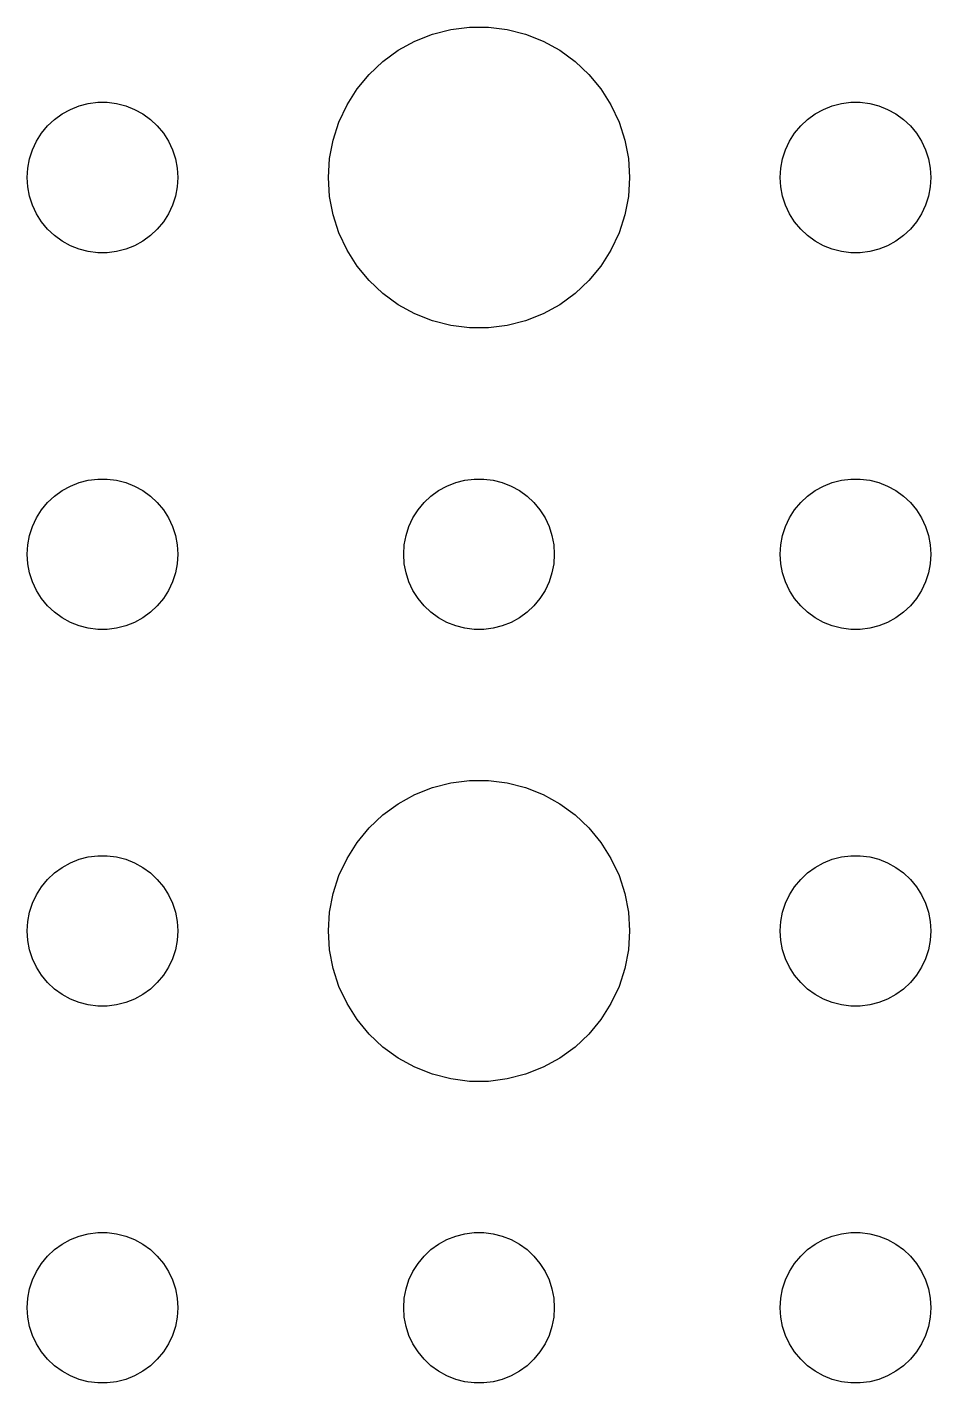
# Model space of a CAD drawing. Header units: metres. Extents: x -142 to 142, y -142 to 142.
# Drawn here: x -39 to -21, y -69 to -42.01 of the extents above; entities that cross this region are included whole.
import ezdxf

# ---------------------------------------------------------------- set-up
doc = ezdxf.new("R2010")
doc.units = ezdxf.units.M

msp = doc.modelspace()

# ---------------------------------------------------------------- linework, layer by layer
for p, q in [((-30.927, -42.1468), (-30.5621, -42.0531)), ((-30.5621, -42.0531), (-30.1884, -42.0059)), ((-30.1884, -42.0059), (-29.8116, -42.0059)), ((-29.8116, -42.0059), (-29.4379, -42.0531)), ((-29.4379, -42.0531), (-29.0729, -42.1468)), ((-31.6075, -42.467), (-31.2773, -42.2855)), ((-31.2773, -42.2855), (-30.927, -42.1468)), ((-29.0729, -42.1468), (-28.7227, -42.2855)), ((-28.7227, -42.2855), (-28.3925, -42.467)), ((-31.9123, -42.6885), (-31.6075, -42.467)), ((-28.3925, -42.467), (-28.0877, -42.6885)), ((-32.1869, -42.9464), (-31.9123, -42.6885)), ((-28.0877, -42.6885), (-27.8131, -42.9464)), ((-32.427, -43.2366), (-32.1869, -42.9464)), ((-27.8131, -42.9464), (-27.5729, -43.2366)), ((-32.6289, -43.5547), (-32.427, -43.2366)), ((-27.5729, -43.2366), (-27.3711, -43.5547)), ((-38.3037, -43.7335), (-38.1387, -43.6428)), ((-38.1387, -43.6428), (-37.9635, -43.5734)), ((-37.9635, -43.5734), (-37.7811, -43.5266)), ((-37.7811, -43.5266), (-37.5942, -43.503)), ((-37.5942, -43.503), (-37.4058, -43.503)), ((-37.4058, -43.503), (-37.2189, -43.5266)), ((-37.2189, -43.5266), (-37.0365, -43.5734)), ((-37.0365, -43.5734), (-36.8613, -43.6428)), ((-36.8613, -43.6428), (-36.6963, -43.7335)), ((-32.7893, -43.8956), (-32.6289, -43.5547)), ((-27.3711, -43.5547), (-27.2107, -43.8956)), ((-23.3037, -43.7335), (-23.1387, -43.6428)), ((-23.1387, -43.6428), (-22.9635, -43.5734)), ((-22.9635, -43.5734), (-22.7811, -43.5266)), ((-22.7811, -43.5266), (-22.5942, -43.503)), ((-22.5942, -43.503), (-22.4058, -43.503)), ((-22.4058, -43.503), (-22.2189, -43.5266)), ((-22.2189, -43.5266), (-22.0365, -43.5734)), ((-22.0365, -43.5734), (-21.8613, -43.6428)), ((-21.8613, -43.6428), (-21.6963, -43.7335)), ((-38.7135, -44.1183), (-38.5934, -43.9732)), ((-38.5934, -43.9732), (-38.4561, -43.8442)), ((-38.4561, -43.8442), (-38.3037, -43.7335)), ((-36.6963, -43.7335), (-36.5439, -43.8442)), ((-36.5439, -43.8442), (-36.4065, -43.9732)), ((-36.4065, -43.9732), (-36.2865, -44.1183)), ((-32.9057, -44.2539), (-32.7893, -43.8956)), ((-27.2107, -43.8956), (-27.0942, -44.2539)), ((-23.7135, -44.1183), (-23.5934, -43.9732)), ((-23.5934, -43.9732), (-23.4561, -43.8442)), ((-23.4561, -43.8442), (-23.3037, -43.7335)), ((-21.6963, -43.7335), (-21.5439, -43.8442)), ((-21.5439, -43.8442), (-21.4065, -43.9732)), ((-21.4065, -43.9732), (-21.2865, -44.1183)), ((-38.8145, -44.2774), (-38.7135, -44.1183)), ((-36.2865, -44.1183), (-36.1855, -44.2774)), ((-32.9763, -44.624), (-32.9057, -44.2539)), ((-27.0942, -44.2539), (-27.0237, -44.624)), ((-23.8145, -44.2774), (-23.7135, -44.1183)), ((-21.2865, -44.1183), (-21.1855, -44.2774)), ((-38.9529, -44.627), (-38.8947, -44.4478)), ((-38.8947, -44.4478), (-38.8145, -44.2774)), ((-36.1855, -44.2774), (-36.1053, -44.4478)), ((-36.1053, -44.4478), (-36.0471, -44.627)), ((-23.9529, -44.627), (-23.8947, -44.4478)), ((-23.8947, -44.4478), (-23.8145, -44.2774)), ((-21.1855, -44.2774), (-21.1053, -44.4478)), ((-21.1053, -44.4478), (-21.0471, -44.627)), ((-38.9882, -44.812), (-38.9529, -44.627)), ((-36.0471, -44.627), (-36.0118, -44.812)), ((-33, -45), (-32.9763, -44.624)), ((-27.0237, -44.624), (-27, -45)), ((-23.9882, -44.812), (-23.9529, -44.627)), ((-21.0471, -44.627), (-21.0118, -44.812)), ((-39, -45), (-38.9882, -44.812)), ((-38.9882, -45.188), (-39, -45)), ((-36.0118, -44.812), (-36, -45)), ((-36, -45), (-36.0118, -45.188)), ((-32.9763, -45.376), (-33, -45)), ((-27, -45), (-27.0237, -45.376)), ((-24, -45), (-23.9882, -44.812)), ((-23.9882, -45.188), (-24, -45)), ((-21.0118, -44.812), (-21, -45)), ((-21, -45), (-21.0118, -45.188)), ((-38.9529, -45.373), (-38.9882, -45.188)), ((-36.0118, -45.188), (-36.0471, -45.373)), ((-23.9529, -45.373), (-23.9882, -45.188)), ((-21.0118, -45.188), (-21.0471, -45.373)), ((-38.8947, -45.5522), (-38.9529, -45.373)), ((-38.8145, -45.7226), (-38.8947, -45.5522)), ((-36.1053, -45.5522), (-36.1855, -45.7226)), ((-36.0471, -45.373), (-36.1053, -45.5522)), ((-32.9057, -45.7461), (-32.9763, -45.376)), ((-27.0237, -45.376), (-27.0942, -45.7461)), ((-23.8947, -45.5522), (-23.9529, -45.373)), ((-23.8145, -45.7226), (-23.8947, -45.5522)), ((-21.1053, -45.5522), (-21.1855, -45.7226)), ((-21.0471, -45.373), (-21.1053, -45.5522)), ((-38.7135, -45.8817), (-38.8145, -45.7226)), ((-38.5934, -46.0268), (-38.7135, -45.8817)), ((-36.2865, -45.8817), (-36.4065, -46.0268)), ((-36.1855, -45.7226), (-36.2865, -45.8817)), ((-32.7893, -46.1044), (-32.9057, -45.7461)), ((-27.0942, -45.7461), (-27.2107, -46.1044)), ((-23.7135, -45.8817), (-23.8145, -45.7226)), ((-23.5934, -46.0268), (-23.7135, -45.8817)), ((-21.2865, -45.8817), (-21.4065, -46.0268)), ((-21.1855, -45.7226), (-21.2865, -45.8817)), ((-38.4561, -46.1558), (-38.5934, -46.0268)), ((-36.4065, -46.0268), (-36.5439, -46.1558)), ((-32.6289, -46.4453), (-32.7893, -46.1044)), ((-27.2107, -46.1044), (-27.3711, -46.4453)), ((-23.4561, -46.1558), (-23.5934, -46.0268)), ((-21.4065, -46.0268), (-21.5439, -46.1558)), ((-38.3037, -46.2665), (-38.4561, -46.1558)), ((-38.1387, -46.3572), (-38.3037, -46.2665)), ((-37.9635, -46.4266), (-38.1387, -46.3572)), ((-36.8613, -46.3572), (-37.0365, -46.4266)), ((-36.6963, -46.2665), (-36.8613, -46.3572)), ((-36.5439, -46.1558), (-36.6963, -46.2665)), ((-23.3037, -46.2665), (-23.4561, -46.1558)), ((-23.1387, -46.3572), (-23.3037, -46.2665)), ((-22.9635, -46.4266), (-23.1387, -46.3572)), ((-21.8613, -46.3572), (-22.0365, -46.4266)), ((-21.6963, -46.2665), (-21.8613, -46.3572)), ((-21.5439, -46.1558), (-21.6963, -46.2665)), ((-37.7811, -46.4734), (-37.9635, -46.4266)), ((-37.5942, -46.497), (-37.7811, -46.4734)), ((-37.4058, -46.497), (-37.5942, -46.497)), ((-37.2189, -46.4734), (-37.4058, -46.497)), ((-37.0365, -46.4266), (-37.2189, -46.4734)), ((-32.427, -46.7634), (-32.6289, -46.4453)), ((-27.3711, -46.4453), (-27.5729, -46.7634)), ((-22.7811, -46.4734), (-22.9635, -46.4266)), ((-22.5942, -46.497), (-22.7811, -46.4734)), ((-22.4058, -46.497), (-22.5942, -46.497)), ((-22.2189, -46.4734), (-22.4058, -46.497)), ((-22.0365, -46.4266), (-22.2189, -46.4734)), ((-32.1869, -47.0536), (-32.427, -46.7634)), ((-27.5729, -46.7634), (-27.8131, -47.0536)), ((-31.9123, -47.3115), (-32.1869, -47.0536)), ((-27.8131, -47.0536), (-28.0877, -47.3115)), ((-31.6075, -47.533), (-31.9123, -47.3115)), ((-28.0877, -47.3115), (-28.3925, -47.533)), ((-31.2773, -47.7145), (-31.6075, -47.533)), ((-30.927, -47.8532), (-31.2773, -47.7145)), ((-28.7227, -47.7145), (-29.0729, -47.8532)), ((-28.3925, -47.533), (-28.7227, -47.7145)), ((-30.5621, -47.9469), (-30.927, -47.8532)), ((-30.1884, -47.9941), (-30.5621, -47.9469)), ((-29.8116, -47.9941), (-30.1884, -47.9941)), ((-29.4379, -47.9469), (-29.8116, -47.9941)), ((-29.0729, -47.8532), (-29.4379, -47.9469)), ((-37.7811, -51.0266), (-37.5942, -51.003)), ((-37.5942, -51.003), (-37.4058, -51.003)), ((-37.4058, -51.003), (-37.2189, -51.0266)), ((-30.2811, -51.0266), (-30.0942, -51.003)), ((-30.0942, -51.003), (-29.9058, -51.003)), ((-29.9058, -51.003), (-29.7189, -51.0266)), ((-22.7811, -51.0266), (-22.5942, -51.003)), ((-22.5942, -51.003), (-22.4058, -51.003)), ((-22.4058, -51.003), (-22.2189, -51.0266)), ((-38.4561, -51.3442), (-38.3037, -51.2335)), ((-38.3037, -51.2335), (-38.1387, -51.1428)), ((-38.1387, -51.1428), (-37.9635, -51.0734)), ((-37.9635, -51.0734), (-37.7811, -51.0266)), ((-37.2189, -51.0266), (-37.0365, -51.0734)), ((-37.0365, -51.0734), (-36.8613, -51.1428)), ((-36.8613, -51.1428), (-36.6963, -51.2335)), ((-36.6963, -51.2335), (-36.5439, -51.3442)), ((-30.9561, -51.3442), (-30.8037, -51.2335)), ((-30.8037, -51.2335), (-30.6387, -51.1428)), ((-30.6387, -51.1428), (-30.4635, -51.0734)), ((-30.4635, -51.0734), (-30.2811, -51.0266)), ((-29.7189, -51.0266), (-29.5365, -51.0734)), ((-29.5365, -51.0734), (-29.3613, -51.1428)), ((-29.3613, -51.1428), (-29.1963, -51.2335)), ((-29.1963, -51.2335), (-29.0439, -51.3442)), ((-23.4561, -51.3442), (-23.3037, -51.2335)), ((-23.3037, -51.2335), (-23.1387, -51.1428)), ((-23.1387, -51.1428), (-22.9635, -51.0734)), ((-22.9635, -51.0734), (-22.7811, -51.0266)), ((-22.2189, -51.0266), (-22.0365, -51.0734)), ((-22.0365, -51.0734), (-21.8613, -51.1428)), ((-21.8613, -51.1428), (-21.6963, -51.2335)), ((-21.6963, -51.2335), (-21.5439, -51.3442)), ((-38.7135, -51.6183), (-38.5934, -51.4732)), ((-38.5934, -51.4732), (-38.4561, -51.3442)), ((-36.5439, -51.3442), (-36.4065, -51.4732)), ((-36.4065, -51.4732), (-36.2865, -51.6183)), ((-31.2135, -51.6183), (-31.0934, -51.4732)), ((-31.0934, -51.4732), (-30.9561, -51.3442)), ((-29.0439, -51.3442), (-28.9065, -51.4732)), ((-28.9065, -51.4732), (-28.7865, -51.6183)), ((-23.7135, -51.6183), (-23.5934, -51.4732)), ((-23.5934, -51.4732), (-23.4561, -51.3442)), ((-21.5439, -51.3442), (-21.4065, -51.4732)), ((-21.4065, -51.4732), (-21.2865, -51.6183)), ((-38.8947, -51.9478), (-38.8145, -51.7774)), ((-38.8145, -51.7774), (-38.7135, -51.6183)), ((-36.2865, -51.6183), (-36.1855, -51.7774)), ((-36.1855, -51.7774), (-36.1053, -51.9478)), ((-31.3947, -51.9478), (-31.3145, -51.7774)), ((-31.3145, -51.7774), (-31.2135, -51.6183)), ((-28.7865, -51.6183), (-28.6855, -51.7774)), ((-28.6855, -51.7774), (-28.6053, -51.9478)), ((-23.8947, -51.9478), (-23.8145, -51.7774)), ((-23.8145, -51.7774), (-23.7135, -51.6183)), ((-21.2865, -51.6183), (-21.1855, -51.7774)), ((-21.1855, -51.7774), (-21.1053, -51.9478)), ((-38.9529, -52.127), (-38.8947, -51.9478)), ((-36.1053, -51.9478), (-36.0471, -52.127)), ((-31.4529, -52.127), (-31.3947, -51.9478)), ((-28.6053, -51.9478), (-28.5471, -52.127)), ((-23.9529, -52.127), (-23.8947, -51.9478)), ((-21.1053, -51.9478), (-21.0471, -52.127)), ((-39, -52.5), (-38.9882, -52.312)), ((-38.9882, -52.312), (-38.9529, -52.127)), ((-36.0471, -52.127), (-36.0118, -52.312)), ((-36.0118, -52.312), (-36, -52.5)), ((-31.5, -52.5), (-31.4882, -52.312)), ((-31.4882, -52.312), (-31.4529, -52.127)), ((-28.5471, -52.127), (-28.5118, -52.312)), ((-28.5118, -52.312), (-28.5, -52.5)), ((-24, -52.5), (-23.9882, -52.312)), ((-23.9882, -52.312), (-23.9529, -52.127)), ((-21.0471, -52.127), (-21.0118, -52.312)), ((-21.0118, -52.312), (-21, -52.5)), ((-38.9882, -52.688), (-39, -52.5)), ((-36, -52.5), (-36.0118, -52.688)), ((-31.4882, -52.688), (-31.5, -52.5)), ((-28.5, -52.5), (-28.5118, -52.688)), ((-23.9882, -52.688), (-24, -52.5)), ((-21, -52.5), (-21.0118, -52.688)), ((-38.9529, -52.873), (-38.9882, -52.688)), ((-38.8947, -53.0522), (-38.9529, -52.873)), ((-36.0471, -52.873), (-36.1053, -53.0522)), ((-36.0118, -52.688), (-36.0471, -52.873)), ((-31.4529, -52.873), (-31.4882, -52.688)), ((-31.3947, -53.0522), (-31.4529, -52.873)), ((-28.5471, -52.873), (-28.6053, -53.0522)), ((-28.5118, -52.688), (-28.5471, -52.873)), ((-23.9529, -52.873), (-23.9882, -52.688)), ((-23.8947, -53.0522), (-23.9529, -52.873)), ((-21.0471, -52.873), (-21.1053, -53.0522)), ((-21.0118, -52.688), (-21.0471, -52.873)), ((-38.8145, -53.2226), (-38.8947, -53.0522)), ((-36.1053, -53.0522), (-36.1855, -53.2226)), ((-31.3145, -53.2226), (-31.3947, -53.0522)), ((-28.6053, -53.0522), (-28.6855, -53.2226)), ((-23.8145, -53.2226), (-23.8947, -53.0522)), ((-21.1053, -53.0522), (-21.1855, -53.2226)), ((-38.7135, -53.3817), (-38.8145, -53.2226)), ((-38.5934, -53.5268), (-38.7135, -53.3817)), ((-36.2865, -53.3817), (-36.4065, -53.5268)), ((-36.1855, -53.2226), (-36.2865, -53.3817)), ((-31.2135, -53.3817), (-31.3145, -53.2226)), ((-31.0934, -53.5268), (-31.2135, -53.3817)), ((-28.7865, -53.3817), (-28.9065, -53.5268)), ((-28.6855, -53.2226), (-28.7865, -53.3817)), ((-23.7135, -53.3817), (-23.8145, -53.2226)), ((-23.5934, -53.5268), (-23.7135, -53.3817)), ((-21.2865, -53.3817), (-21.4065, -53.5268)), ((-21.1855, -53.2226), (-21.2865, -53.3817)), ((-38.4561, -53.6558), (-38.5934, -53.5268)), ((-38.3037, -53.7665), (-38.4561, -53.6558)), ((-36.5439, -53.6558), (-36.6963, -53.7665)), ((-36.4065, -53.5268), (-36.5439, -53.6558)), ((-30.9561, -53.6558), (-31.0934, -53.5268)), ((-30.8037, -53.7665), (-30.9561, -53.6558)), ((-29.0439, -53.6558), (-29.1963, -53.7665)), ((-28.9065, -53.5268), (-29.0439, -53.6558)), ((-23.4561, -53.6558), (-23.5934, -53.5268)), ((-23.3037, -53.7665), (-23.4561, -53.6558)), ((-21.5439, -53.6558), (-21.6963, -53.7665)), ((-21.4065, -53.5268), (-21.5439, -53.6558)), ((-38.1387, -53.8572), (-38.3037, -53.7665)), ((-37.9635, -53.9266), (-38.1387, -53.8572)), ((-37.7811, -53.9734), (-37.9635, -53.9266)), ((-37.5942, -53.997), (-37.7811, -53.9734)), ((-37.2189, -53.9734), (-37.4058, -53.997)), ((-37.0365, -53.9266), (-37.2189, -53.9734)), ((-36.8613, -53.8572), (-37.0365, -53.9266)), ((-36.6963, -53.7665), (-36.8613, -53.8572)), ((-30.6387, -53.8572), (-30.8037, -53.7665)), ((-30.4635, -53.9266), (-30.6387, -53.8572)), ((-30.2811, -53.9734), (-30.4635, -53.9266)), ((-30.0942, -53.997), (-30.2811, -53.9734)), ((-29.7189, -53.9734), (-29.9058, -53.997)), ((-29.5365, -53.9266), (-29.7189, -53.9734)), ((-29.3613, -53.8572), (-29.5365, -53.9266)), ((-29.1963, -53.7665), (-29.3613, -53.8572)), ((-23.1387, -53.8572), (-23.3037, -53.7665)), ((-22.9635, -53.9266), (-23.1387, -53.8572)), ((-22.7811, -53.9734), (-22.9635, -53.9266)), ((-22.5942, -53.997), (-22.7811, -53.9734)), ((-22.2189, -53.9734), (-22.4058, -53.997)), ((-22.0365, -53.9266), (-22.2189, -53.9734)), ((-21.8613, -53.8572), (-22.0365, -53.9266)), ((-21.6963, -53.7665), (-21.8613, -53.8572)), ((-37.4058, -53.997), (-37.5942, -53.997)), ((-29.9058, -53.997), (-30.0942, -53.997)), ((-22.4058, -53.997), (-22.5942, -53.997)), ((-31.2773, -57.2855), (-30.927, -57.1468)), ((-30.927, -57.1468), (-30.5621, -57.0531)), ((-30.5621, -57.0531), (-30.1884, -57.0059)), ((-30.1884, -57.0059), (-29.8116, -57.0059)), ((-29.8116, -57.0059), (-29.4379, -57.0531)), ((-29.4379, -57.0531), (-29.0729, -57.1468)), ((-29.0729, -57.1468), (-28.7227, -57.2855)), ((-31.9123, -57.6885), (-31.6075, -57.467)), ((-31.6075, -57.467), (-31.2773, -57.2855)), ((-28.7227, -57.2855), (-28.3925, -57.467)), ((-28.3925, -57.467), (-28.0877, -57.6885)), ((-32.1869, -57.9464), (-31.9123, -57.6885)), ((-28.0877, -57.6885), (-27.8131, -57.9464)), ((-32.427, -58.2366), (-32.1869, -57.9464)), ((-27.8131, -57.9464), (-27.5729, -58.2366)), ((-32.6289, -58.5547), (-32.427, -58.2366)), ((-27.5729, -58.2366), (-27.3711, -58.5547)), ((-37.9635, -58.5734), (-37.7811, -58.5266)), ((-37.7811, -58.5266), (-37.5942, -58.503)), ((-37.5942, -58.503), (-37.4058, -58.503)), ((-37.4058, -58.503), (-37.2189, -58.5266)), ((-37.2189, -58.5266), (-37.0365, -58.5734)), ((-32.7893, -58.8956), (-32.6289, -58.5547)), ((-27.3711, -58.5547), (-27.2107, -58.8956)), ((-22.9635, -58.5734), (-22.7811, -58.5266)), ((-22.7811, -58.5266), (-22.5942, -58.503)), ((-22.5942, -58.503), (-22.4058, -58.503)), ((-22.4058, -58.503), (-22.2189, -58.5266)), ((-22.2189, -58.5266), (-22.0365, -58.5734)), ((-38.4561, -58.8442), (-38.3037, -58.7335)), ((-38.3037, -58.7335), (-38.1387, -58.6428)), ((-38.1387, -58.6428), (-37.9635, -58.5734)), ((-37.0365, -58.5734), (-36.8613, -58.6428)), ((-36.8613, -58.6428), (-36.6963, -58.7335)), ((-36.6963, -58.7335), (-36.5439, -58.8442)), ((-23.4561, -58.8442), (-23.3037, -58.7335)), ((-23.3037, -58.7335), (-23.1387, -58.6428)), ((-23.1387, -58.6428), (-22.9635, -58.5734)), ((-22.0365, -58.5734), (-21.8613, -58.6428)), ((-21.8613, -58.6428), (-21.6963, -58.7335)), ((-21.6963, -58.7335), (-21.5439, -58.8442)), ((-38.7135, -59.1183), (-38.5934, -58.9732)), ((-38.5934, -58.9732), (-38.4561, -58.8442)), ((-36.5439, -58.8442), (-36.4065, -58.9732)), ((-36.4065, -58.9732), (-36.2865, -59.1183)), ((-32.9057, -59.2539), (-32.7893, -58.8956)), ((-27.2107, -58.8956), (-27.0942, -59.2539)), ((-23.7135, -59.1183), (-23.5934, -58.9732)), ((-23.5934, -58.9732), (-23.4561, -58.8442)), ((-21.5439, -58.8442), (-21.4065, -58.9732)), ((-21.4065, -58.9732), (-21.2865, -59.1183)), ((-38.8947, -59.4478), (-38.8145, -59.2774)), ((-38.8145, -59.2774), (-38.7135, -59.1183)), ((-36.2865, -59.1183), (-36.1855, -59.2774)), ((-36.1855, -59.2774), (-36.1053, -59.4478)), ((-32.9763, -59.624), (-32.9057, -59.2539)), ((-27.0942, -59.2539), (-27.0237, -59.624)), ((-23.8947, -59.4478), (-23.8145, -59.2774)), ((-23.8145, -59.2774), (-23.7135, -59.1183)), ((-21.2865, -59.1183), (-21.1855, -59.2774)), ((-21.1855, -59.2774), (-21.1053, -59.4478)), ((-38.9882, -59.812), (-38.9529, -59.627)), ((-38.9529, -59.627), (-38.8947, -59.4478)), ((-36.1053, -59.4478), (-36.0471, -59.627)), ((-36.0471, -59.627), (-36.0118, -59.812)), ((-33, -60), (-32.9763, -59.624)), ((-27.0237, -59.624), (-27, -60)), ((-23.9882, -59.812), (-23.9529, -59.627)), ((-23.9529, -59.627), (-23.8947, -59.4478)), ((-21.1053, -59.4478), (-21.0471, -59.627)), ((-21.0471, -59.627), (-21.0118, -59.812)), ((-39, -60), (-38.9882, -59.812)), ((-36.0118, -59.812), (-36, -60)), ((-24, -60), (-23.9882, -59.812)), ((-21.0118, -59.812), (-21, -60)), ((-38.9882, -60.188), (-39, -60)), ((-38.9529, -60.373), (-38.9882, -60.188)), ((-36.0118, -60.188), (-36.0471, -60.373)), ((-36, -60), (-36.0118, -60.188)), ((-32.9763, -60.376), (-33, -60)), ((-27, -60), (-27.0237, -60.376)), ((-23.9882, -60.188), (-24, -60)), ((-23.9529, -60.373), (-23.9882, -60.188)), ((-21.0118, -60.188), (-21.0471, -60.373)), ((-21, -60), (-21.0118, -60.188)), ((-38.8947, -60.5522), (-38.9529, -60.373)), ((-36.0471, -60.373), (-36.1053, -60.5522)), ((-32.9057, -60.7461), (-32.9763, -60.376)), ((-27.0237, -60.376), (-27.0942, -60.7461)), ((-23.8947, -60.5522), (-23.9529, -60.373)), ((-21.0471, -60.373), (-21.1053, -60.5522)), ((-38.8145, -60.7226), (-38.8947, -60.5522)), ((-38.7135, -60.8817), (-38.8145, -60.7226)), ((-36.1855, -60.7226), (-36.2865, -60.8817)), ((-36.1053, -60.5522), (-36.1855, -60.7226)), ((-23.8145, -60.7226), (-23.8947, -60.5522)), ((-23.7135, -60.8817), (-23.8145, -60.7226)), ((-21.1855, -60.7226), (-21.2865, -60.8817)), ((-21.1053, -60.5522), (-21.1855, -60.7226)), ((-38.5934, -61.0268), (-38.7135, -60.8817)), ((-36.2865, -60.8817), (-36.4065, -61.0268)), ((-32.7893, -61.1044), (-32.9057, -60.7461)), ((-27.0942, -60.7461), (-27.2107, -61.1044)), ((-23.5934, -61.0268), (-23.7135, -60.8817)), ((-21.2865, -60.8817), (-21.4065, -61.0268)), ((-38.4561, -61.1558), (-38.5934, -61.0268)), ((-38.3037, -61.2665), (-38.4561, -61.1558)), ((-38.1387, -61.3572), (-38.3037, -61.2665)), ((-36.6963, -61.2665), (-36.8613, -61.3572)), ((-36.5439, -61.1558), (-36.6963, -61.2665)), ((-36.4065, -61.0268), (-36.5439, -61.1558)), ((-32.6289, -61.4453), (-32.7893, -61.1044)), ((-27.2107, -61.1044), (-27.3711, -61.4453)), ((-23.4561, -61.1558), (-23.5934, -61.0268)), ((-23.3037, -61.2665), (-23.4561, -61.1558)), ((-23.1387, -61.3572), (-23.3037, -61.2665)), ((-21.6963, -61.2665), (-21.8613, -61.3572)), ((-21.5439, -61.1558), (-21.6963, -61.2665)), ((-21.4065, -61.0268), (-21.5439, -61.1558)), ((-37.9635, -61.4266), (-38.1387, -61.3572)), ((-37.7811, -61.4734), (-37.9635, -61.4266)), ((-37.5942, -61.497), (-37.7811, -61.4734)), ((-37.4058, -61.497), (-37.5942, -61.497)), ((-37.2189, -61.4734), (-37.4058, -61.497)), ((-37.0365, -61.4266), (-37.2189, -61.4734)), ((-36.8613, -61.3572), (-37.0365, -61.4266)), ((-32.427, -61.7634), (-32.6289, -61.4453)), ((-27.3711, -61.4453), (-27.5729, -61.7634)), ((-22.9635, -61.4266), (-23.1387, -61.3572)), ((-22.7811, -61.4734), (-22.9635, -61.4266)), ((-22.5942, -61.497), (-22.7811, -61.4734)), ((-22.4058, -61.497), (-22.5942, -61.497)), ((-22.2189, -61.4734), (-22.4058, -61.497)), ((-22.0365, -61.4266), (-22.2189, -61.4734)), ((-21.8613, -61.3572), (-22.0365, -61.4266)), ((-32.1869, -62.0536), (-32.427, -61.7634)), ((-27.5729, -61.7634), (-27.8131, -62.0536)), ((-31.9123, -62.3115), (-32.1869, -62.0536)), ((-27.8131, -62.0536), (-28.0877, -62.3115)), ((-31.6075, -62.533), (-31.9123, -62.3115)), ((-28.0877, -62.3115), (-28.3925, -62.533)), ((-31.2773, -62.7145), (-31.6075, -62.533)), ((-28.3925, -62.533), (-28.7227, -62.7145)), ((-30.927, -62.8532), (-31.2773, -62.7145)), ((-30.5621, -62.9469), (-30.927, -62.8532)), ((-29.0729, -62.8532), (-29.4379, -62.9469)), ((-28.7227, -62.7145), (-29.0729, -62.8532)), ((-30.1884, -62.9941), (-30.5621, -62.9469)), ((-29.8116, -62.9941), (-30.1884, -62.9941)), ((-29.4379, -62.9469), (-29.8116, -62.9941)), ((-38.1387, -66.1428), (-37.9635, -66.0734)), ((-37.9635, -66.0734), (-37.7811, -66.0266)), ((-37.7811, -66.0266), (-37.5942, -66.003)), ((-37.5942, -66.003), (-37.4058, -66.003)), ((-37.4058, -66.003), (-37.2189, -66.0266)), ((-37.2189, -66.0266), (-37.0365, -66.0734)), ((-37.0365, -66.0734), (-36.8613, -66.1428)), ((-30.6387, -66.1428), (-30.4635, -66.0734)), ((-30.4635, -66.0734), (-30.2811, -66.0266)), ((-30.2811, -66.0266), (-30.0942, -66.003)), ((-30.0942, -66.003), (-29.9058, -66.003)), ((-29.9058, -66.003), (-29.7189, -66.0266)), ((-29.7189, -66.0266), (-29.5365, -66.0734)), ((-29.5365, -66.0734), (-29.3613, -66.1428)), ((-23.1387, -66.1428), (-22.9635, -66.0734)), ((-22.9635, -66.0734), (-22.7811, -66.0266)), ((-22.7811, -66.0266), (-22.5942, -66.003)), ((-22.5942, -66.003), (-22.4058, -66.003)), ((-22.4058, -66.003), (-22.2189, -66.0266)), ((-22.2189, -66.0266), (-22.0365, -66.0734)), ((-22.0365, -66.0734), (-21.8613, -66.1428)), ((-38.5934, -66.4732), (-38.4561, -66.3442)), ((-38.4561, -66.3442), (-38.3037, -66.2335)), ((-38.3037, -66.2335), (-38.1387, -66.1428)), ((-36.8613, -66.1428), (-36.6963, -66.2335)), ((-36.6963, -66.2335), (-36.5439, -66.3442)), ((-36.5439, -66.3442), (-36.4065, -66.4732)), ((-31.0934, -66.4732), (-30.9561, -66.3442)), ((-30.9561, -66.3442), (-30.8037, -66.2335)), ((-30.8037, -66.2335), (-30.6387, -66.1428)), ((-29.3613, -66.1428), (-29.1963, -66.2335)), ((-29.1963, -66.2335), (-29.0439, -66.3442)), ((-29.0439, -66.3442), (-28.9065, -66.4732)), ((-23.5934, -66.4732), (-23.4561, -66.3442)), ((-23.4561, -66.3442), (-23.3037, -66.2335)), ((-23.3037, -66.2335), (-23.1387, -66.1428)), ((-21.8613, -66.1428), (-21.6963, -66.2335)), ((-21.6963, -66.2335), (-21.5439, -66.3442)), ((-21.5439, -66.3442), (-21.4065, -66.4732)), ((-38.8145, -66.7774), (-38.7135, -66.6183)), ((-38.7135, -66.6183), (-38.5934, -66.4732)), ((-36.4065, -66.4732), (-36.2865, -66.6183)), ((-36.2865, -66.6183), (-36.1855, -66.7774)), ((-31.3145, -66.7774), (-31.2135, -66.6183)), ((-31.2135, -66.6183), (-31.0934, -66.4732)), ((-28.9065, -66.4732), (-28.7865, -66.6183)), ((-28.7865, -66.6183), (-28.6855, -66.7774)), ((-23.8145, -66.7774), (-23.7135, -66.6183)), ((-23.7135, -66.6183), (-23.5934, -66.4732)), ((-21.4065, -66.4732), (-21.2865, -66.6183)), ((-21.2865, -66.6183), (-21.1855, -66.7774)), ((-38.8947, -66.9478), (-38.8145, -66.7774)), ((-36.1855, -66.7774), (-36.1053, -66.9478)), ((-31.3947, -66.9478), (-31.3145, -66.7774)), ((-28.6855, -66.7774), (-28.6053, -66.9478)), ((-23.8947, -66.9478), (-23.8145, -66.7774)), ((-21.1855, -66.7774), (-21.1053, -66.9478)), ((-38.9882, -67.312), (-38.9529, -67.127)), ((-38.9529, -67.127), (-38.8947, -66.9478)), ((-36.1053, -66.9478), (-36.0471, -67.127)), ((-36.0471, -67.127), (-36.0118, -67.312)), ((-31.4882, -67.312), (-31.4529, -67.127)), ((-31.4529, -67.127), (-31.3947, -66.9478)), ((-28.6053, -66.9478), (-28.5471, -67.127)), ((-28.5471, -67.127), (-28.5118, -67.312)), ((-23.9882, -67.312), (-23.9529, -67.127)), ((-23.9529, -67.127), (-23.8947, -66.9478)), ((-21.1053, -66.9478), (-21.0471, -67.127)), ((-21.0471, -67.127), (-21.0118, -67.312)), ((-39, -67.5), (-38.9882, -67.312)), ((-36.0118, -67.312), (-36, -67.5)), ((-31.5, -67.5), (-31.4882, -67.312)), ((-28.5118, -67.312), (-28.5, -67.5)), ((-24, -67.5), (-23.9882, -67.312)), ((-21.0118, -67.312), (-21, -67.5)), ((-38.9882, -67.688), (-39, -67.5)), ((-38.9529, -67.873), (-38.9882, -67.688)), ((-36.0118, -67.688), (-36.0471, -67.873)), ((-36, -67.5), (-36.0118, -67.688)), ((-31.4882, -67.688), (-31.5, -67.5)), ((-31.4529, -67.873), (-31.4882, -67.688)), ((-28.5118, -67.688), (-28.5471, -67.873)), ((-28.5, -67.5), (-28.5118, -67.688)), ((-23.9882, -67.688), (-24, -67.5)), ((-23.9529, -67.873), (-23.9882, -67.688)), ((-21.0118, -67.688), (-21.0471, -67.873)), ((-21, -67.5), (-21.0118, -67.688)), ((-38.8947, -68.0522), (-38.9529, -67.873)), ((-36.0471, -67.873), (-36.1053, -68.0522)), ((-31.3947, -68.0522), (-31.4529, -67.873)), ((-28.5471, -67.873), (-28.6053, -68.0522)), ((-23.8947, -68.0522), (-23.9529, -67.873)), ((-21.0471, -67.873), (-21.1053, -68.0522)), ((-38.8145, -68.2226), (-38.8947, -68.0522)), ((-38.7135, -68.3817), (-38.8145, -68.2226)), ((-36.1855, -68.2226), (-36.2865, -68.3817)), ((-36.1053, -68.0522), (-36.1855, -68.2226)), ((-31.3145, -68.2226), (-31.3947, -68.0522)), ((-31.2135, -68.3817), (-31.3145, -68.2226)), ((-28.6855, -68.2226), (-28.7865, -68.3817)), ((-28.6053, -68.0522), (-28.6855, -68.2226)), ((-23.8145, -68.2226), (-23.8947, -68.0522)), ((-23.7135, -68.3817), (-23.8145, -68.2226)), ((-21.1855, -68.2226), (-21.2865, -68.3817)), ((-21.1053, -68.0522), (-21.1855, -68.2226)), ((-38.5934, -68.5268), (-38.7135, -68.3817)), ((-38.4561, -68.6558), (-38.5934, -68.5268)), ((-36.4065, -68.5268), (-36.5439, -68.6558)), ((-36.2865, -68.3817), (-36.4065, -68.5268)), ((-31.0934, -68.5268), (-31.2135, -68.3817)), ((-30.9561, -68.6558), (-31.0934, -68.5268)), ((-28.9065, -68.5268), (-29.0439, -68.6558)), ((-28.7865, -68.3817), (-28.9065, -68.5268)), ((-23.5934, -68.5268), (-23.7135, -68.3817)), ((-23.4561, -68.6558), (-23.5934, -68.5268)), ((-21.4065, -68.5268), (-21.5439, -68.6558)), ((-21.2865, -68.3817), (-21.4065, -68.5268)), ((-38.3037, -68.7665), (-38.4561, -68.6558)), ((-38.1387, -68.8572), (-38.3037, -68.7665)), ((-36.6963, -68.7665), (-36.8613, -68.8572)), ((-36.5439, -68.6558), (-36.6963, -68.7665)), ((-30.8037, -68.7665), (-30.9561, -68.6558)), ((-30.6387, -68.8572), (-30.8037, -68.7665)), ((-29.1963, -68.7665), (-29.3613, -68.8572)), ((-29.0439, -68.6558), (-29.1963, -68.7665)), ((-23.3037, -68.7665), (-23.4561, -68.6558)), ((-23.1387, -68.8572), (-23.3037, -68.7665)), ((-21.6963, -68.7665), (-21.8613, -68.8572)), ((-21.5439, -68.6558), (-21.6963, -68.7665)), ((-37.9635, -68.9266), (-38.1387, -68.8572)), ((-37.7811, -68.9734), (-37.9635, -68.9266)), ((-37.5942, -68.997), (-37.7811, -68.9734)), ((-37.4058, -68.997), (-37.5942, -68.997)), ((-37.2189, -68.9734), (-37.4058, -68.997)), ((-37.0365, -68.9266), (-37.2189, -68.9734)), ((-36.8613, -68.8572), (-37.0365, -68.9266)), ((-30.4635, -68.9266), (-30.6387, -68.8572)), ((-30.2811, -68.9734), (-30.4635, -68.9266)), ((-30.0942, -68.997), (-30.2811, -68.9734)), ((-29.9058, -68.997), (-30.0942, -68.997)), ((-29.7189, -68.9734), (-29.9058, -68.997)), ((-29.5365, -68.9266), (-29.7189, -68.9734)), ((-29.3613, -68.8572), (-29.5365, -68.9266)), ((-22.9635, -68.9266), (-23.1387, -68.8572)), ((-22.7811, -68.9734), (-22.9635, -68.9266)), ((-22.5942, -68.997), (-22.7811, -68.9734)), ((-22.4058, -68.997), (-22.5942, -68.997)), ((-22.2189, -68.9734), (-22.4058, -68.997)), ((-22.0365, -68.9266), (-22.2189, -68.9734)), ((-21.8613, -68.8572), (-22.0365, -68.9266))]:
    msp.add_line(p, q)

doc.saveas('drawing.dxf')
